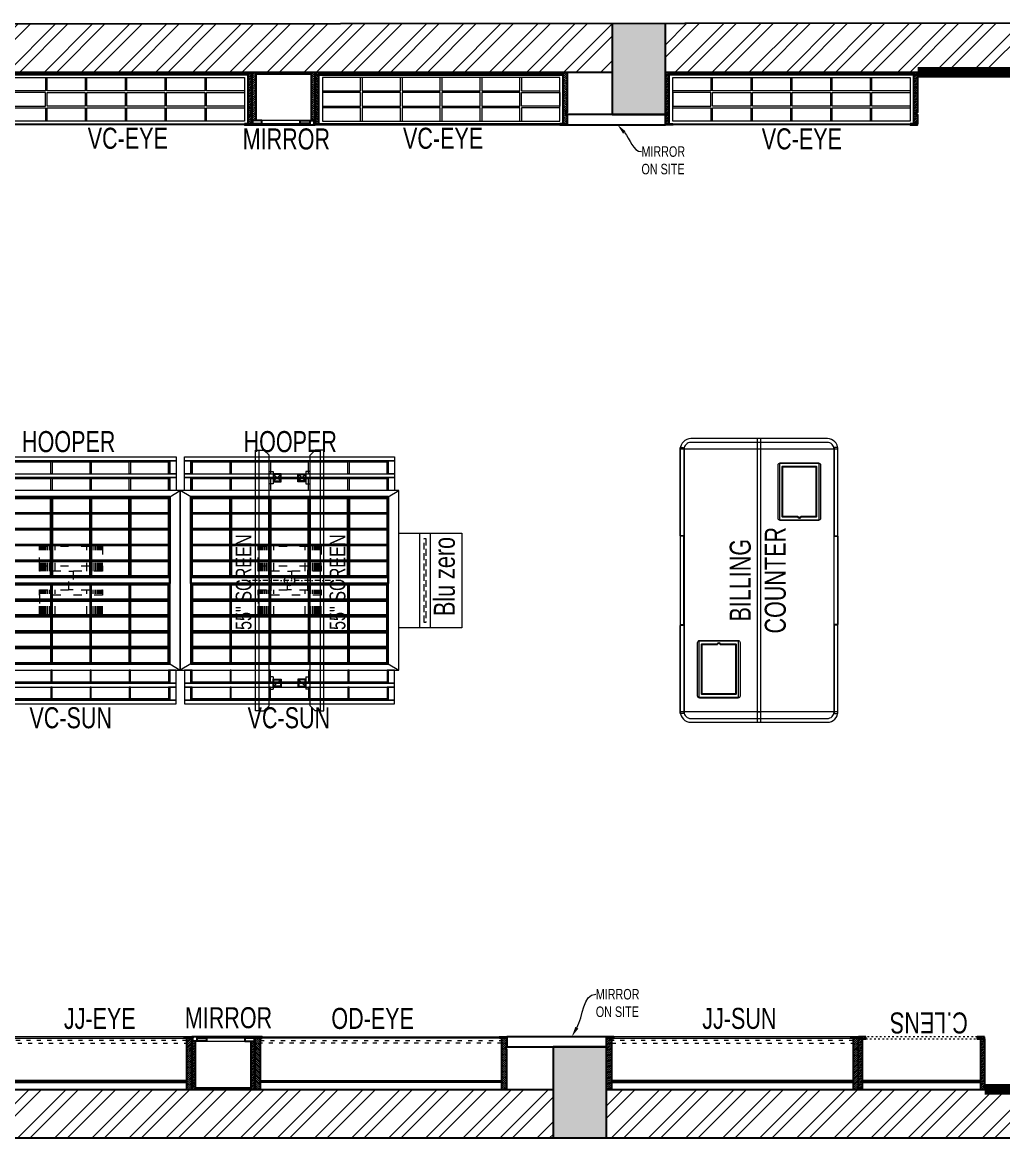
# Model space of a CAD drawing. Header units: feet. Extents: x 9376474 to 9395053, y -6862683 to -6856347.
# Drawn here: x 9380809 to 9385475, y -6861655 to -6856347 of the extents above; entities that cross this region are included whole.
import ezdxf
from ezdxf import colors
from ezdxf.entities.mleader import LeaderData, LeaderLine
from ezdxf.math import Vec2, Vec3

# ---------------------------------------------------------------- set-up
doc = ezdxf.new("R2010")
doc.units = ezdxf.units.FT
doc.header["$LTSCALE"] = 33
doc.header["$MEASUREMENT"] = 0
for name, pattern in [('ACAD_ISO03W100', [30, 12, -18]), ('D10_DASHED', [0.75, 0.5, -0.25]), ('DASHDOT2', [0.5, 0.25, -0.125, 0, -0.125]), ('HIDDENX2', [0.75, 0.5, -0.25])]:
    doc.linetypes.add(name, pattern=pattern)
doc.layers.add('A-WALL', color=1, linetype='Continuous')
doc.layers.add('column', color=10, linetype='Continuous')
for name, color, linetype, lineweight in [('A-WALL HATCH', 251, 'Continuous', 5), ('column hatch', 5, 'Continuous', 0), ('HIDDEN LINE', 177, 'Continuous', 0), ('LENS-DIM', 252, 'Continuous', 5), ('LENS-FURNITURE', 13, 'Continuous', 9), ('LENS-PARTITION', 21, 'Continuous', 25), ('LENS-TEXT', 31, 'Continuous', 5), ('LENS_DIMENSION', 193, 'Continuous', 0), ('LENS_TEXT', 31, 'Continuous', 5), ('LK-EQPMT', 3, 'Continuous', 18), ('LK-FF&E FLOOR', 1, 'Continuous', 9), ('LK-FF&E WALL', 1, 'Continuous', 9), ('LK-IT', 3, 'Continuous', 18), ('LK-MIRROR', 133, 'Continuous', 13), ('LN-ELEVATION-1', 81, 'Continuous', 25), ('LN-ELEVATION-2', 103, 'Continuous', 20), ('LN-ELEVATION-3', 125, 'Continuous', 18), ('LN-ELEVATION-4', 145, 'Continuous', 13), ('LN-ELEVATION-5', 167, 'Continuous', 5), ('LN-HATCH', 251, 'Continuous', 0), ('PLANO-TXT', 252, 'Continuous', 5)]:
    doc.layers.add(name, color=color, linetype=linetype, lineweight=lineweight)
doc.styles.add('LK TXT', font='GILC____.TTF', dxfattribs={"height": 100})
doc.styles.get("Standard").update_dxf_attribs({"font": 'GILC____.TTF'})
pattern_1 = [(45, (7858054.0837, 3504049.203), (-4.4901280605, 4.4901280605), [])]
pattern_2 = [(45, (3990327.2935, 1709214.6916), (-4.4901280605, 4.4901280605), [])]

# ---------------------------------------------------------------- blocks, each defined once
blk = doc.blocks.new('A$C68f6a2d5')
at = {"layer": 'A-WALL HATCH'}
h = blk.add_hatch(dxfattribs=at)
h.set_pattern_fill('ANSI32', color=256, scale=333)
h.set_pattern_definition([(45, (-4387094.85, 5466808.88), (-88.2999593, 88.2999593), []), (45, (-4387035.99, 5466808.88), (-88.2999593, 88.2999593), [])])
h.paths.add_polyline_path([(-16886.2, 4581.1), (-16856.5, 5069.4), (-13654.6, 5069.4), (-13654.8, 5299.4), (-17100.6, 5296.5), (-17139.8, 4595.3)])
h.paths.add_polyline_path([(-13946.6, 0), (-13946.6, 230), (-17147.6, 230), (-17108.5, 929.9), (-17362.1, 944.1), (-17414.9, 0)])
h.paths.add_polyline_path([(-10553.6, 0), (-10553.6, 230), (-13692.6, 230), (-13692.6, 0)])
h.paths.add_polyline_path([(-10272.6, 5069.4), (-10272.8, 5302.2), (-13400.8, 5299.6), (-13400.6, 5069.6)])
h.paths.add_polyline_path([(-7037.6, 5069.4), (-7037.8, 5304.9), (-10018.8, 5302.4), (-10018.6, 5069.4)])
h.paths.add_polyline_path([(-7312.6, 0), (-7312.6, 230), (-10299.6, 230), (-10299.6, 0)])
h.paths.add_polyline_path([(-3964.6, 0), (-3951.7, 230), (-7058.6, 230), (-7058.6, 0)])
h.paths.add_polyline_path([(-453, 0), (-376.3, 230), (-3728.3, 230), (-3741, 0)])
h.paths.add_polyline_path([(1063.4, 2454.9), (818.7, 2468.5), (-44.1, 476.8), (196.4, 453.4)])
at = {"layer": 'column hatch'}
h = blk.add_hatch(color=251, dxfattribs=at)
h.dxf.hatch_style = 1
h.paths.add_polyline_path([(-13400.5, 4866.6), (-13400.8, 5299.6), (-13654.8, 5299.4), (-13654.5, 4866.4)])
h.paths.add_polyline_path([(-10018.5, 4869.4), (-10018.8, 5302.4), (-10272.8, 5302.2), (-10272.5, 4869.2)])
h.paths.add_polyline_path([(-6783.5, 4872.1), (-6783.8, 5305.1), (-7037.8, 5304.9), (-7037.5, 4871.9)])
h.paths.add_polyline_path([(-7058.6, 0), (-7058.6, 433), (-7312.6, 433), (-7312.6, 0)])
h.paths.add_polyline_path([(-13692.6, 0), (-13692.6, 433), (-13946.6, 433), (-13946.6, 0)])
h.paths.add_polyline_path([(-10299.6, 0), (-10299.6, 433), (-10553.6, 433), (-10553.6, 0)])
at = {"layer": 'A-WALL'}
for p, q in [((-3543.7, 5307.8), (-17100.6, 5296.5)), ((-10272.6, 5069.4), (-13400.6, 5069.6)), ((-7037.6, 5069.4), (-10018.6, 5069.4)), ((-13692.6, 230), (-10553.6, 230)), ((-10299.6, 230), (-7312.6, 230)), ((-17414.9, 0), (0, 0))]:
    blk.add_line(p, q, dxfattribs=at)
at = {"layer": 'column'}
for p, q in [((-10272.8, 5302.2), (-10272.5, 4869.2)), ((-10018.5, 4869.4), (-10018.8, 5302.4)), ((-10272.5, 4869.2), (-10018.5, 4869.4)), ((-10299.6, 433), (-10553.6, 433)), ((-10553.6, 433), (-10553.6, 0)), ((-10299.6, 0), (-10299.6, 433))]:
    blk.add_line(p, q, dxfattribs=at)
blk = doc.blocks.new('MIRROR')
at = {"layer": 'LN-HATCH', "ltscale": 0.5}
h = blk.add_hatch(dxfattribs=at)
h.set_pattern_fill('ANSI31', color=256, scale=2)
h.set_pattern_definition([(45, (4060433.7416, 1708720.787), (-4.4901280605, 4.4901280605), [])])
h.paths.add_polyline_path([(212.9, 101.3), (230.9, 101.3), (230.9, -127.7), (212.9, -127.7)])
h.paths.add_polyline_path([(230.9, 95.3), (494.9, 95.3), (494.9, 101.3), (230.9, 101.3)])
h.paths.add_polyline_path([(512.9, 101.3), (494.9, 101.3), (494.9, -127.7), (512.9, -127.7)])
at = {"layer": 'Defpoints'}
blk.add_lwpolyline([(512.9, 101.3), (212.9, 101.3), (212.9, -148.7), (512.9, -148.7)], close=True, dxfattribs=at)
at = {"layer": 'LN-ELEVATION-1'}
for points in [[(212.9, 101.3), (230.9, 101.3), (230.9, -127.7), (212.9, -127.7)], [(230.9, 95.3), (494.9, 95.3), (494.9, 101.3), (230.9, 101.3)], [(512.9, 101.3), (494.9, 101.3), (494.9, -127.7), (512.9, -127.7)], [(259.9, -141.7), (259.9, -127.7), (214.9, -127.7), (214.9, -148.7), (223.9, -148.7), (223.9, -147.2), (216.4, -147.2), (216.4, -141.7)], [(442.9, -141.7), (442.9, -127.7), (487.9, -127.7), (487.9, -148.7), (478.9, -148.7), (478.9, -147.2), (486.4, -147.2), (486.4, -141.7)], [(504.9, -148.7), (504.9, -147.2), (509.4, -147.2), (509.4, -129.2), (487.9, -129.2), (487.9, -127.7), (510.9, -127.7), (510.9, -148.7)]]:
    blk.add_lwpolyline(points, close=True, dxfattribs=at)
at = {"layer": 'LN-ELEVATION-2', "color": 4, "lineweight": 0}
blk.add_lwpolyline([(216.4, -141.7), (486.4, -141.7), (486.4, -147.2), (216.4, -147.2)], close=True, dxfattribs=at)
at = {"layer": 'LN-ELEVATION-2'}
blk.add_lwpolyline([(259.9, -141.7), (442.9, -141.7), (442.9, -127.7), (259.9, -127.7)], close=True, dxfattribs=at)
at = {"layer": 'LN-ELEVATION-4', "ltscale": 0.5}
blk.add_line((478.9, -148.7), (223.9, -148.7), dxfattribs=at)
blk = doc.blocks.new('JJ SH 1200')
at = {"layer": 'LN-HATCH', "ltscale": 0.5}
h = blk.add_hatch(dxfattribs=at)
h.set_pattern_fill('ANSI31', color=256, scale=2)
h.set_pattern_definition([(45, (4097187.331, 1708800.267), (-4.4901280605, 4.4901280605), [])])
h.paths.add_polyline_path([(792.1, 220), (792.1, 30), (786.1, 30), (786.1, 20), (792.1, 20), (792.1, -24), (767.1, -24), (767.1, 220)])
h.paths.add_polyline_path([(-382.9, 180), (767.1, 180), (767.1, 186), (-382.9, 186)])
h.paths.add_polyline_path([(757.1, -24), (757.1, -30), (792.1, -30), (792.1, -24)])
h.paths.add_polyline_path([(-407.9, 220), (-407.9, 30), (-401.9, 30), (-401.9, 20), (-407.9, 20), (-407.9, -24), (-382.9, -24), (-382.9, 220)])
h.paths.add_polyline_path([(-372.9, -24), (-372.9, -30), (-407.9, -30), (-407.9, -24)])
at = {"layer": 'LN-ELEVATION-1', "ltscale": 0.5}
for points in [[(-407.9, 220), (-407.9, 30), (-401.9, 30), (-401.9, 20), (-407.9, 20), (-407.9, -24), (-382.9, -24), (-382.9, 220)], [(792.1, 220), (792.1, 30), (786.1, 30), (786.1, 20), (792.1, 20), (792.1, -24), (767.1, -24), (767.1, 220)], [(-382.9, 180), (767.1, 180), (767.1, 186), (-382.9, 186)], [(-372.9, -24), (-372.9, -30), (-407.9, -30), (-407.9, -24)], [(757.1, -24), (757.1, -30), (792.1, -30), (792.1, -24)]]:
    blk.add_lwpolyline(points, close=True, dxfattribs=at)
at = {"layer": 'LN-ELEVATION-3', "ltscale": 0.5}
for p, q in [((767.1, 220), (-382.9, 220)), ((757.1, -24), (-372.9, -24)), ((-372.9, -30), (757.1, -30))]:
    blk.add_line(p, q, dxfattribs=at)
at = {"layer": 'LN-ELEVATION-4', "linetype": 'ACAD_ISO03W100', "ltscale": 0.05}
blk.add_lwpolyline([(767.1, 0), (-382.9, 0), (-382.9, -12), (767.1, -12)], close=True, dxfattribs=at)
blk = doc.blocks.new('VC HD 1200')
at = {"layer": 'LN-HATCH', "ltscale": 0.5}
h = blk.add_hatch(dxfattribs=at)
h.set_pattern_fill('ANSI31', color=256, scale=2)
h.set_pattern_definition([(45, (3760859.753, 1795248.936), (-4.490128061, 4.490128061), [])])
h.paths.add_polyline_path([(-1200, 250), (-1200, 60), (-1194, 60), (-1194, 50), (-1200, 50), (-1200, 6), (-1182, 6), (-1182, 250)])
h = blk.add_hatch(dxfattribs=at)
h.set_pattern_fill('ANSI31', color=256, scale=2)
h.set_pattern_definition(pattern_1)
h.paths.add_polyline_path([(0, 250), (0, 60), (-6, 60), (-6, 50), (0, 50), (0, 6), (-18, 6), (-18, 250)])
h = blk.add_hatch(dxfattribs=at)
h.set_pattern_fill('ANSI31', color=256, scale=2)
h.set_pattern_definition([(45, (7858047.0837, 3504049.203), (-4.4901280605, 4.4901280605), [])])
h.paths.add_polyline_path([(-1165, 6), (-1165, 0), (-1200, 0), (-1200, 6)])
h = blk.add_hatch(dxfattribs=at)
h.set_pattern_fill('ANSI31', color=256, scale=2)
h.set_pattern_definition(pattern_1)
h.paths.add_polyline_path([(-28, 6), (-28, 0), (0, 0), (0, 6)])
at = {"layer": 'LN-ELEVATION-1', "ltscale": 0.5}
for points in [[(-1200, 250), (-1200, 60), (-1194, 60), (-1194, 50), (-1200, 50), (-1200, 6), (-1182, 6), (-1182, 250)], [(-18, 238), (-1182, 238), (-1182, 244), (-18, 244)], [(0, 250), (0, 60), (-6, 60), (-6, 50), (0, 50), (0, 6), (-18, 6), (-18, 250)], [(-1165, 6), (-1165, 0), (-1200, 0), (-1200, 6)], [(-35, 6), (-35, 0), (0, 0), (0, 6)]]:
    blk.add_lwpolyline(points, close=True, dxfattribs=at)
at = {"layer": 'LN-ELEVATION-3', "ltscale": 0.5}
for p, q in [((-1182, 250), (-18, 250)), ((-1165, 6), (-35, 6)), ((-35, 0), (-1165, 0))]:
    blk.add_line(p, q, dxfattribs=at)
for points in [[(-1165, 226), (-35, 226), (-35, 18), (-1165, 18)], [(-1165, 226), (-983.3, 226), (-983.3, 162), (-1165, 162)], [(-975.3, 226), (-793.7, 226), (-793.7, 162), (-975.3, 162)], [(-785.7, 226), (-604, 226), (-604, 162), (-785.7, 162)], [(-596, 226), (-414.3, 226), (-414.3, 162), (-596, 162)], [(-406.3, 226), (-224.7, 226), (-224.7, 162), (-406.3, 162)], [(-216.7, 226), (-35, 226), (-35, 162), (-216.7, 162)], [(-1165, 90), (-983.3, 90), (-983.3, 154), (-1165, 154)], [(-975.3, 154), (-793.7, 154), (-793.7, 90), (-975.3, 90)], [(-785.7, 154), (-604, 154), (-604, 90), (-785.7, 90)], [(-596, 154), (-414.3, 154), (-414.3, 90), (-596, 90)], [(-406.3, 154), (-224.7, 154), (-224.7, 90), (-406.3, 90)], [(-216.7, 154), (-35, 154), (-35, 90), (-216.7, 90)], [(-1165, 82), (-983.3, 82), (-983.3, 18), (-1165, 18)], [(-975.3, 82), (-793.7, 82), (-793.7, 18), (-975.3, 18)], [(-785.7, 82), (-604, 82), (-604, 18), (-785.7, 18)], [(-596, 82), (-414.3, 82), (-414.3, 18), (-596, 18)], [(-406.3, 82), (-224.7, 82), (-224.7, 18), (-406.3, 18)], [(-216.7, 82), (-35, 82), (-35, 18), (-216.7, 18)]]:
    blk.add_lwpolyline(points, close=True, dxfattribs=at)
blk = doc.blocks.new('CLENS 600')
at = {"layer": 'LN-HATCH', "ltscale": 0.5}
h = blk.add_hatch(dxfattribs=at)
h.set_pattern_fill('ANSI31', color=256, scale=2)
h.set_pattern_definition(pattern_2)
h.paths.add_polyline_path([(-600, 0), (-582, 0), (-582, -240), (-600, -240)])
h = blk.add_hatch(dxfattribs=at)
h.set_pattern_fill('ANSI31', color=256, scale=2)
h.set_pattern_definition([(45, (3975657.573, 1709214.6916), (-4.490128061, 4.490128061), [])])
h.paths.add_polyline_path([(-18, 0), (0, 0), (0, -240), (-18, -240)])
h = blk.add_hatch(dxfattribs=at)
h.set_pattern_fill('ANSI31', color=256, scale=2)
h.set_pattern_definition([(45, (3990252.2935, 1709214.6916), (-4.4901280605, 4.4901280605), [])])
h.paths.add_polyline_path([(-582, -40), (-18, -40), (-18, -34), (-582, -34)])
h = blk.add_hatch(dxfattribs=at)
h.set_pattern_fill('ANSI31', color=256, scale=2)
h.set_pattern_definition(pattern_2)
h.paths.add_polyline_path([(-600, -250), (-565, -250), (-565, -240), (-600, -240)])
h = blk.add_hatch(dxfattribs=at)
h.set_pattern_fill('ANSI31', color=256, scale=2)
h.set_pattern_definition([(45, (3990177.2935, 1709214.6916), (-4.4901280605, 4.4901280605), [])])
h.paths.add_polyline_path([(-35, -250), (0, -250), (0, -240), (-35, -240)])
at = {"layer": 'HIDDEN LINE', "linetype": 'ACAD_ISO03W100', "ltscale": 0.02}
for p, q in [((-35, -240), (-565, -240)), ((-565, -250), (-35, -250))]:
    blk.add_line(p, q, dxfattribs=at)
at = {"layer": 'LN-ELEVATION-1', "ltscale": 0.5}
for points in [[(-600, 0), (-582, 0), (-582, -240), (-600, -240)], [(-18, 0), (0, 0), (0, -240), (-18, -240)], [(-582, -40), (-18, -40), (-18, -34), (-582, -34)], [(-600, -250), (-565, -250), (-565, -240), (-600, -240)], [(-35, -250), (0, -250), (0, -240), (-35, -240)]]:
    blk.add_lwpolyline(points, close=True, dxfattribs=at)
at = {"layer": 'LN-ELEVATION-4'}
blk.add_line((-18, 0), (-582, 0), dxfattribs=at)
blk = doc.blocks.new('ffgd')
at = {"layer": 'LN-ELEVATION-4', "linetype": 'ACAD_ISO03W100', "ltscale": 0.1}
blk.add_lwpolyline([(0, 47.3), (0, -41.5), (-20, -41.5), (-20, 47.3)], close=True, dxfattribs=at)
at = {"layer": 'LN-ELEVATION-5', "linetype": 'ACAD_ISO03W100', "ltscale": 0.1}
for p, q in [((-159.9, 165.7), (-159.9, 47.3)), ((-159.7, 165.7), (-159.7, 47.3)), ((-159.4, 165.7), (-159.4, 47.3)), ((-159, 165.7), (-159, 47.3)), ((-158.5, 165.7), (-158.5, 47.3)), ((-157.9, 165.7), (-157.9, 47.3)), ((-157.1, 165.7), (-157.1, 47.3)), ((-156.1, 165.7), (-156.1, 47.3)), ((-154.1, 165.7), (-154.1, 47.3)), ((-151.1, 165.7), (-151.1, 47.3)), ((-146.1, 165.7), (-146.1, 47.3)), ((-141.1, 165.7), (-141.1, 47.3)), ((-135.1, 165.7), (-135.1, 47.3)), ((-128.1, 165.7), (-128.1, 47.3)), ((-120.1, 165.7), (-120.1, 47.3)), ((-111.1, 165.7), (-111.1, 47.3)), ((-102.1, 165.7), (-102.1, 47.3)), ((-85, 165.7), (-85, 47.3)), ((65, 165.7), (65, 47.3)), ((82.1, 165.7), (82.1, 47.3)), ((91.1, 165.7), (91.1, 47.3)), ((100.1, 165.7), (100.1, 47.3)), ((108.1, 165.7), (108.1, 47.3)), ((115.1, 165.7), (115.1, 47.3)), ((121.1, 165.7), (121.1, 47.3)), ((126.1, 165.7), (126.1, 47.3)), ((131.1, 165.7), (131.1, 47.3)), ((134.1, 165.7), (134.1, 47.3)), ((136.1, 165.7), (136.1, 47.3)), ((137.1, 165.7), (137.1, 47.3)), ((137.9, 165.7), (137.9, 47.3)), ((138.5, 165.7), (138.5, 47.3)), ((139, 165.7), (139, 47.3)), ((139.4, 165.7), (139.4, 47.3)), ((139.7, 165.7), (139.7, 47.3)), ((139.9, 165.7), (139.9, 47.3)), ((-159.9, -41.5), (-159.9, -159.9)), ((-159.7, -41.5), (-159.7, -159.9)), ((-159.4, -41.5), (-159.4, -159.9)), ((-159, -41.5), (-159, -159.9)), ((-158.5, -41.5), (-158.5, -159.9)), ((-157.9, -41.5), (-157.9, -159.9)), ((-157.1, -41.5), (-157.1, -159.9)), ((-156.1, -41.5), (-156.1, -159.9)), ((-154.1, -41.5), (-154.1, -159.9)), ((-151.1, -41.5), (-151.1, -159.9)), ((-146.1, -41.5), (-146.1, -159.9)), ((-141.1, -41.5), (-141.1, -159.9)), ((-135.1, -41.5), (-135.1, -159.9)), ((-128.1, -41.5), (-128.1, -159.9)), ((-120.1, -41.5), (-120.1, -159.9)), ((-111.1, -41.5), (-111.1, -159.9)), ((-102.1, -41.5), (-102.1, -159.9)), ((-85, -41.5), (-85, -159.9)), ((65, -41.5), (65, -159.9)), ((82.1, -41.5), (82.1, -159.9)), ((91.1, -41.5), (91.1, -159.9)), ((100.1, -41.5), (100.1, -159.9)), ((108.1, -41.5), (108.1, -159.9)), ((115.1, -41.5), (115.1, -159.9)), ((121.1, -41.5), (121.1, -159.9)), ((126.1, -41.5), (126.1, -159.9)), ((131.1, -41.5), (131.1, -159.9)), ((134.1, -41.5), (134.1, -159.9)), ((136.1, -41.5), (136.1, -159.9)), ((137.1, -41.5), (137.1, -159.9)), ((137.9, -41.5), (137.9, -159.9)), ((138.5, -41.5), (138.5, -159.9)), ((139, -41.5), (139, -159.9)), ((139.4, -41.5), (139.4, -159.9)), ((139.7, -41.5), (139.7, -159.9)), ((139.9, -41.5), (139.9, -159.9))]:
    blk.add_line(p, q, dxfattribs=at)
for points in [[(140, 73), (140, 165.7), (-160, 165.7), (-160, 73)], [(140, -67.1), (140, -159.9), (-160, -159.9), (-160, -67.1)]]:
    blk.add_lwpolyline(points, dxfattribs=at)
for points in [[(140, 73), (140, 47.3), (-160, 47.3), (-160, 73)], [(140, -41.5), (140, -67.1), (-160, -67.1), (-160, -41.5)]]:
    blk.add_lwpolyline(points, close=True, dxfattribs=at)
blk = doc.blocks.new('EURO 1040 x 1175')
at = {"layer": 'LN-ELEVATION-1'}
for points in [[(-470, -327.4), (470, -327.4), (470, 467.6), (-470, 467.6)], [(-470, 85.1), (470, 85.1), (470, 467.6), (-470, 467.6)], [(-283.2, 85.1), (-277.2, 85.1), (-277.2, 467.6), (-283.2, 467.6)], [(-96.4, 85.1), (-90.4, 85.1), (-90.4, 467.6), (-96.4, 467.6)], [(90.4, 85.1), (96.4, 85.1), (96.4, 467.6), (90.4, 467.6)], [(277.2, 85.1), (283.2, 85.1), (283.2, 467.6), (277.2, 467.6)], [(-470, 386.6), (-283.2, 386.6), (-283.2, 392.6), (-470, 392.6)], [(-277.2, 386.6), (-96.4, 386.6), (-96.4, 392.6), (-277.2, 392.6)], [(-90.4, 386.6), (90.4, 386.6), (90.4, 392.6), (-90.4, 392.6)], [(96.4, 386.6), (277.2, 386.6), (277.2, 392.6), (96.4, 392.6)], [(283.2, 386.6), (470, 386.6), (470, 392.6), (283.2, 392.6)], [(-470, 311.2), (-283.2, 311.2), (-283.2, 317.2), (-470, 317.2)], [(-277.2, 311.2), (-96.4, 311.2), (-96.4, 317.2), (-277.2, 317.2)], [(-90.4, 311.2), (90.4, 311.2), (90.4, 317.2), (-90.4, 317.2)], [(96.4, 311.2), (277.2, 311.2), (277.2, 317.2), (96.4, 317.2)], [(283.2, 311.2), (470, 311.2), (470, 317.2), (283.2, 317.2)], [(-470, 235.8), (-283.2, 235.8), (-283.2, 241.8), (-470, 241.8)], [(-277.2, 235.8), (-96.4, 235.8), (-96.4, 241.8), (-277.2, 241.8)], [(-90.4, 235.8), (90.4, 235.8), (90.4, 241.8), (-90.4, 241.8)], [(96.4, 235.8), (277.2, 235.8), (277.2, 241.8), (96.4, 241.8)], [(283.2, 235.8), (470, 235.8), (470, 241.8), (283.2, 241.8)], [(-470, 160.4), (-283.2, 160.4), (-283.2, 166.4), (-470, 166.4)], [(-277.2, 160.4), (-96.4, 160.4), (-96.4, 166.4), (-277.2, 166.4)], [(-90.4, 160.4), (90.4, 160.4), (90.4, 166.4), (-90.4, 166.4)], [(96.4, 160.4), (277.2, 160.4), (277.2, 166.4), (96.4, 166.4)], [(283.2, 160.4), (470, 160.4), (470, 166.4), (283.2, 166.4)], [(-470, 85.1), (470, 85.1), (470, 55.1), (-470, 55.1)], [(-470, 55.1), (470, 55.1), (470, -327.4), (-470, -327.4)], [(-283.2, 55.1), (-277.2, 55.1), (-277.2, -327.4), (-283.2, -327.4)], [(-96.4, 55.1), (-90.4, 55.1), (-90.4, -327.4), (-96.4, -327.4)], [(90.4, 55.1), (96.4, 55.1), (96.4, -327.4), (90.4, -327.4)], [(277.2, 55.1), (283.2, 55.1), (283.2, -327.4), (277.2, -327.4)], [(-470, -20.3), (-283.2, -20.3), (-283.2, -26.3), (-470, -26.3)], [(-277.2, -20.3), (-96.4, -20.3), (-96.4, -26.3), (-277.2, -26.3)], [(-90.4, -20.3), (90.4, -20.3), (90.4, -26.3), (-90.4, -26.3)], [(96.4, -20.3), (277.2, -20.3), (277.2, -26.3), (96.4, -26.3)], [(283.2, -20.3), (470, -20.3), (470, -26.3), (283.2, -26.3)], [(-470, -95.7), (-283.2, -95.7), (-283.2, -101.7), (-470, -101.7)], [(-277.2, -95.7), (-96.4, -95.7), (-96.4, -101.7), (-277.2, -101.7)], [(-90.4, -95.7), (90.4, -95.7), (90.4, -101.7), (-90.4, -101.7)], [(96.4, -95.7), (277.2, -95.7), (277.2, -101.7), (96.4, -101.7)], [(283.2, -95.7), (470, -95.7), (470, -101.7), (283.2, -101.7)], [(-470, -171.1), (-283.2, -171.1), (-283.2, -177.1), (-470, -177.1)], [(-277.2, -171.1), (-96.4, -171.1), (-96.4, -177.1), (-277.2, -177.1)], [(-90.4, -171.1), (90.4, -171.1), (90.4, -177.1), (-90.4, -177.1)], [(96.4, -171.1), (277.2, -171.1), (277.2, -177.1), (96.4, -177.1)], [(283.2, -171.1), (470, -171.1), (470, -177.1), (283.2, -177.1)], [(-470, -246.4), (-283.2, -246.4), (-283.2, -252.4), (-470, -252.4)], [(-277.2, -246.4), (-96.4, -246.4), (-96.4, -252.4), (-277.2, -252.4)], [(-90.4, -246.4), (90.4, -246.4), (90.4, -252.4), (-90.4, -252.4)], [(96.4, -246.4), (277.2, -246.4), (277.2, -252.4), (96.4, -252.4)], [(283.2, -246.4), (470, -246.4), (470, -252.4), (283.2, -252.4)]]:
    blk.add_lwpolyline(points, close=True, dxfattribs=at)
for points in [[(-283.2, 461.6), (-464, 461.6), (-464, 317.2)], [(-96.4, 461.6), (-277.2, 461.6)], [(90.4, 461.6), (-90.4, 461.6)], [(277.2, 461.6), (96.4, 461.6)], [(464, 317.2), (464, 461.6), (283.2, 461.6)], [(-464, 311.2), (-464, 241.8)], [(464, 241.8), (464, 311.2)], [(-464, 235.8), (-464, 166.4)], [(464, 166.4), (464, 235.8)], [(-464, 160.4), (-464, 91.1), (-283.2, 91.1)], [(283.2, 91.1), (464, 91.1), (464, 160.4)], [(-277.2, 91.1), (-96.4, 91.1)], [(-90.4, 91.1), (90.4, 91.1)], [(96.4, 91.1), (277.2, 91.1)], [(-464, -20.3), (-464, 49.1), (-283.2, 49.1)], [(-277.2, 49.1), (-96.4, 49.1)], [(-90.4, 49.1), (90.4, 49.1)], [(96.4, 49.1), (277.2, 49.1)], [(283.2, 49.1), (464, 49.1), (464, -20.3)], [(-464, -95.7), (-464, -26.3)], [(464, -26.3), (464, -95.7)], [(-464, -171.1), (-464, -101.7)], [(464, -101.7), (464, -171.1)], [(-283.2, -321.4), (-464, -321.4), (-464, -177.1)], [(464, -177.1), (464, -321.4), (283.2, -321.4)], [(-96.4, -321.4), (-277.2, -321.4)], [(90.4, -321.4), (-90.4, -321.4)], [(277.2, -321.4), (96.4, -321.4)]]:
    blk.add_lwpolyline(points, dxfattribs=at)
at = {"layer": 'LN-ELEVATION-2'}
blk.add_lwpolyline([(-520, -357.4), (520, -357.4), (520, 497.6), (-520, 497.6)], close=True, dxfattribs=at)
for points in [[(-470, 467.6), (-520, 497.6)], [(470, 467.6), (520, 497.6)], [(-470, -327.4), (-520, -357.4)], [(470, -327.4), (520, -357.4)]]:
    blk.add_lwpolyline(points, dxfattribs=at)
at = {"layer": 'LN-ELEVATION-3'}
for points in [[(-500, 559.6), (500, 559.6), (500, 577.6), (-500, 577.6)], [(-500, 497.6), (-470, 497.6), (-470, 559.6), (-500, 559.6)], [(470, 497.6), (500, 497.6), (500, 559.6), (470, 559.6)], [(-500, -357.4), (-470, -357.4), (-470, -419.4), (-500, -419.4)], [(470, -357.4), (500, -357.4), (500, -419.4), (470, -419.4)], [(-500, -419.4), (500, -419.4), (500, -437.4), (-500, -437.4)]]:
    blk.add_lwpolyline(points, close=True, dxfattribs=at)
at = {"layer": 'LN-ELEVATION-4'}
for points in [[(-500, 639.6), (500, 639.6), (500, 657.6), (-500, 657.6)], [(-500, 577.6), (-470, 577.6), (-470, 639.6), (-500, 639.6)], [(470, 577.6), (500, 577.6), (500, 639.6), (470, 639.6)], [(-470, 497.6), (-464, 497.6), (-464, 559.6), (-470, 559.6)], [(-464, 553.6), (-283.2, 553.6), (-283.2, 559.6), (-464, 559.6)], [(-283.2, 497.6), (-277.2, 497.6), (-277.2, 559.6), (-283.2, 559.6)], [(-277.2, 553.6), (-96.4, 553.6), (-96.4, 559.6), (-277.2, 559.6)], [(-96.4, 497.6), (-90.4, 497.6), (-90.4, 559.6), (-96.4, 559.6)], [(-90.4, 553.6), (90.4, 553.6), (90.4, 559.6), (-90.4, 559.6)], [(90.4, 497.6), (96.4, 497.6), (96.4, 559.6), (90.4, 559.6)], [(96.4, 553.6), (277.2, 553.6), (277.2, 559.6), (96.4, 559.6)], [(277.2, 497.6), (283.2, 497.6), (283.2, 559.6), (277.2, 559.6)], [(283.2, 553.6), (464, 553.6), (464, 559.6), (283.2, 559.6)], [(464, 497.6), (470, 497.6), (470, 559.6), (464, 559.6)], [(-470, -357.4), (-464, -357.4), (-464, -419.4), (-470, -419.4)], [(-283.2, -357.4), (-277.2, -357.4), (-277.2, -419.4), (-283.2, -419.4)], [(-96.4, -357.4), (-90.4, -357.4), (-90.4, -419.4), (-96.4, -419.4)], [(90.4, -357.4), (96.4, -357.4), (96.4, -419.4), (90.4, -419.4)], [(277.2, -357.4), (283.2, -357.4), (283.2, -419.4), (277.2, -419.4)], [(464, -357.4), (470, -357.4), (470, -419.4), (464, -419.4)], [(-464, -413.4), (-283.2, -413.4), (-283.2, -419.4), (-464, -419.4)], [(-277.2, -413.4), (-96.4, -413.4), (-96.4, -419.4), (-277.2, -419.4)], [(-90.4, -413.4), (90.4, -413.4), (90.4, -419.4), (-90.4, -419.4)], [(96.4, -413.4), (277.2, -413.4), (277.2, -419.4), (96.4, -419.4)], [(283.2, -413.4), (464, -413.4), (464, -419.4), (283.2, -419.4)], [(-500, -437.4), (-470, -437.4), (-470, -499.4), (-500, -499.4)], [(470, -437.4), (500, -437.4), (500, -499.4), (470, -499.4)], [(-500, -499.4), (500, -499.4), (500, -517.4), (-500, -517.4)]]:
    blk.add_lwpolyline(points, close=True, dxfattribs=at)
at = {"layer": 'LN-ELEVATION-5'}
for points in [[(-470, 577.6), (-464, 577.6), (-464, 639.6), (-470, 639.6)], [(-464, 633.6), (-283.2, 633.6), (-283.2, 639.6), (-464, 639.6)], [(-283.2, 577.6), (-277.2, 577.6), (-277.2, 639.6), (-283.2, 639.6)], [(-277.2, 633.6), (-96.4, 633.6), (-96.4, 639.6), (-277.2, 639.6)], [(-96.4, 577.6), (-90.4, 577.6), (-90.4, 639.6), (-96.4, 639.6)], [(-90.4, 633.6), (90.4, 633.6), (90.4, 639.6), (-90.4, 639.6)], [(90.4, 577.6), (96.4, 577.6), (96.4, 639.6), (90.4, 639.6)], [(96.4, 633.6), (277.2, 633.6), (277.2, 639.6), (96.4, 639.6)], [(277.2, 577.6), (283.2, 577.6), (283.2, 639.6), (277.2, 639.6)], [(283.2, 633.6), (464, 633.6), (464, 639.6), (283.2, 639.6)], [(464, 577.6), (470, 577.6), (470, 639.6), (464, 639.6)], [(-470, -437.4), (-464, -437.4), (-464, -499.4), (-470, -499.4)], [(-283.2, -437.4), (-277.2, -437.4), (-277.2, -499.4), (-283.2, -499.4)], [(-96.4, -437.4), (-90.4, -437.4), (-90.4, -499.4), (-96.4, -499.4)], [(90.4, -437.4), (96.4, -437.4), (96.4, -499.4), (90.4, -499.4)], [(277.2, -437.4), (283.2, -437.4), (283.2, -499.4), (277.2, -499.4)], [(464, -437.4), (470, -437.4), (470, -499.4), (464, -499.4)], [(-464, -493.4), (-283.2, -493.4), (-283.2, -499.4), (-464, -499.4)], [(-277.2, -493.4), (-96.4, -493.4), (-96.4, -499.4), (-277.2, -499.4)], [(-90.4, -493.4), (90.4, -493.4), (90.4, -499.4), (-90.4, -499.4)], [(96.4, -493.4), (277.2, -493.4), (277.2, -499.4), (96.4, -499.4)], [(283.2, -493.4), (464, -493.4), (464, -499.4), (283.2, -499.4)]]:
    blk.add_lwpolyline(points, close=True, dxfattribs=at)
at = {"layer": 'LENS-DIM'}
blk.add_blockref('ffgd', (10, 67.1), dxfattribs=at)
blk = doc.blocks.new('I-PAD Frame')
at = {"color": 3, "linetype": 'Continuous'}
blk.add_lwpolyline([(357868.7, -232321.1), (358122.7, -232321.1, 0.414214), (358132.7, -232311.1), (358132.7, -232129.1, 0.414214), (358122.7, -232119.1), (357868.7, -232119.1, 0.414214), (357858.7, -232129.1), (357858.7, -232311.1, 0.414214)], format="xyb", close=True, dxfattribs=at)
at = {"color": 3, "linetype": 'Continuous', "lineweight": 25}
blk.add_lwpolyline([(358113.2, -232229.7), (358113.2, -232302.1), (357878.2, -232302.1), (357878.2, -232138.1), (358113.2, -232138.1), (358113.2, -232210.6, 0.327538), (358114.6, -232212.5, -0.733799), (358114.6, -232227.8, 0.327538)], format="xyb", close=True, dxfattribs=at)
blk = doc.blocks.new('Billing Counter-1350')
at = {"color": 5, "linetype": 'HIDDENX2', "ltscale": 0.025}
for p, q in [((-625, -375), (-625, 375)), ((625, -375), (625, 375))]:
    blk.add_line(p, q, dxfattribs=at)
at = {"color": 0, "linetype": 'Continuous'}
for p, q in [((625, 375), (-625, 375)), ((675, -325), (675, 325)), ((-625, -375), (625, -375))]:
    blk.add_line(p, q, dxfattribs=at)
at = {"color": 2, "linetype": 'Continuous'}
blk.add_line((624, -375), (625, -375), dxfattribs=at)
at = {"color": 2, "linetype": 'HIDDENX2', "ltscale": 0.025}
for points in [[(-633, 375), (-212.4, 375), (-212.4, 358), (-633, 358)], [(210.3, 375), (-210.3, 375), (-210.3, 358), (210.3, 358)], [(212.3, 375), (632.9, 375), (632.9, 358), (212.3, 358)], [(-633, -375), (-212.4, -375), (-212.4, -358), (-633, -358)], [(210.3, -375), (-210.3, -375), (-210.3, -358), (210.3, -358)], [(212.3, -375), (632.9, -375), (632.9, -358), (212.3, -358)]]:
    blk.add_lwpolyline(points, close=True, dxfattribs=at)
at = {"color": 5, "linetype": 'Continuous'}
for points in [[(-555.9, 97.3), (-288.9, 97.3), (-288.9, 286.2), (-555.9, 286.2)], [(555.9, -97.3), (288.9, -97.3), (288.9, -286.2), (555.9, -286.2)]]:
    blk.add_lwpolyline(points, close=True, dxfattribs=at)
at = {"color": 5, "linetype": 'HIDDENX2', "ltscale": 0.025}
blk.add_lwpolyline([(625, 8.5), (-625, 8.5), (-625, -8.5), (625, -8.5)], close=True, dxfattribs=at)
at = {"color": 0, "linetype": 'Continuous'}
for centre, start, end in [((-625, 325), 90, 180), ((625, 325), 0, 90), ((625, -325), 270, 0)]:
    blk.add_arc(centre, 50, start, end, dxfattribs=at)
at = {"layer": 'LN-ELEVATION-2'}
blk.add_line((-675, 325), (-675, -325), dxfattribs=at)
for points in [[(625, 375), (-625, 375, 0.414214), (-675, 325), (-675, -325, 0.414214), (-625, -375), (625, -375, 0.414214), (675, -325), (675, 325, 0.414214)], [(625, 357), (-625, 357, 0.414214), (-657, 325), (-657, -325, 0.414214), (-625, -357), (625, -357, 0.414214), (657, -325), (657, 325, 0.414214)]]:
    blk.add_lwpolyline(points, format="xyb", close=True, dxfattribs=at)
blk.add_lwpolyline([(-675, -8.5), (675, -8.5), (675, 8.5), (-675, 8.5)], close=True, dxfattribs=at)
blk.add_arc((-625, -325), 50, 180, 270, dxfattribs=at)
at = {"color": 2, "linetype": 'Continuous', "xscale": -1, "rotation": 180}
blk.add_blockref('I-PAD Frame', (-358418.2, -232028.4), dxfattribs=at)
at = {"color": 2, "linetype": 'Continuous', "xscale": -1}
blk.add_blockref('I-PAD Frame', (358418.2, 232028.4), dxfattribs=at)
at = {"layer": 'LENS-TEXT', "color": 0, "linetype": 'Continuous', "ltscale": 3, "insert": (1, 5.6), "char_height": 100, "attachment_point": 5, "style": 'LK TXT'}
blk.add_mtext_dynamic_manual_height_columns('BILLING COUNTER', width=353.056, gutter_width=0.5, heights=[0], dxfattribs=at)
blk = doc.blocks.new('BLUE ZERO')
at = {"layer": 'LENS-FURNITURE', "ltscale": 0.5}
for points in [[(86206.7, 120883.4), (86206.7, 120433.4), (85906.7, 120433.4), (85906.7, 120883.4)], [(86106.7, 120883.4), (86106.7, 120433.4), (86056.7, 120433.4), (86056.7, 120883.4)]]:
    blk.add_lwpolyline(points, close=True, dxfattribs=at)
at = {"layer": 'LENS-FURNITURE', "linetype": 'D10_DASHED', "ltscale": 2}
blk.add_lwpolyline([(86085.7, 120858.4), (86085.7, 120458.4), (86077.7, 120458.4), (86077.7, 120858.4)], close=True, dxfattribs=at)
blk = doc.blocks.new('55INCH')
at = {"layer": 'LK-EQPMT', "ltscale": 12}
for p, q in [((2111558.8, 1135690.5), (2111583.2, 1135690.5)), ((2111583.2, 1135690.5), (2111607.7, 1135666)), ((2111607.7, 1134473.9), (2111607.7, 1135666)), ((2111607.7, 1135587.9), (2111627.2, 1135587.9)), ((2111627.2, 1135587.9), (2111627.2, 1135529.3)), ((2111627.2, 1135529.3), (2111607.7, 1135529.3)), ((2111627.2, 1134610.6), (2111607.7, 1134610.6)), ((2111627.2, 1134610.6), (2111627.2, 1134552)), ((2111607.7, 1134552), (2111627.2, 1134552)), ((2111558.8, 1134449.5), (2111583.2, 1134449.5)), ((2111583.2, 1134449.5), (2111607.7, 1134473.9))]:
    blk.add_line(p, q, dxfattribs=at)
at = {"layer": 'LK-EQPMT'}
for p, q in [((2111661.6, 1135543.3), (2111631, 1135573.9)), ((2111661.6, 1135573.9), (2111631, 1135543.3)), ((2111661.6, 1134597.1), (2111631, 1134566.5))]:
    blk.add_line(p, q, dxfattribs=at)
at = {"layer": 'LK-EQPMT', "ltscale": 12}
blk.add_lwpolyline([(2111542.6, 1135690.5), (2111558.8, 1135690.5), (2111558.8, 1134449.5), (2111542.6, 1134449.5)], close=True, dxfattribs=at)
at = {"layer": 'LK-EQPMT'}
for points in [[(2111627.2, 1135577.7), (2111627.2, 1135539.5), (2111665.4, 1135539.5), (2111665.4, 1135577.7)], [(2111631, 1135573.9), (2111631, 1135543.3), (2111661.6, 1135543.3), (2111661.6, 1135573.9)], [(2111627.2, 1134562.7), (2111627.2, 1134600.9), (2111665.4, 1134600.9), (2111665.4, 1134562.7)], [(2111631, 1134566.5), (2111631, 1134597.1), (2111661.6, 1134597.1), (2111661.6, 1134566.5)]]:
    blk.add_lwpolyline(points, close=True, dxfattribs=at)

msp = doc.modelspace()

# ---------------------------------------------------------------- linework, layer by layer
at = {"layer": 'LENS-PARTITION'}
for points in [[(9383869.8, -6856785.9), (9383401.8, -6856785.9), (9383401.8, -6856835.9), (9383869.8, -6856835.9)], [(9383588.8, -6861175.3), (9383115.3, -6861175.3), (9383115.3, -6861222.3), (9383588.8, -6861222.3)]]:
    msp.add_lwpolyline(points, close=True, dxfattribs=at)
at = {"layer": 'LK-IT', "color": 1, "linetype": 'DASHDOT2', "ltscale": 3}
msp.add_line((9382325.1, -6859003.4), (9381836.1, -6859003.4), dxfattribs=at)
at = {"layer": 'LK-IT'}
for points in [[(9381983.2, -6858953.4), (9381983.2, -6859053.4), (9381993.2, -6859053.4), (9381993.2, -6858953.4)], [(9382178.1, -6858953.4), (9382178.1, -6859053.4), (9382168.1, -6859053.4), (9382168.1, -6858953.4)]]:
    msp.add_lwpolyline(points, close=True, dxfattribs=at)
for points in [[(9382059, -6858990.9), (9381993.2, -6858990.9), (9381993.2, -6859015.9), (9382059, -6859015.9, -0.267949), (9382059, -6858990.9, 1)], [(9382102.3, -6858990.9), (9382168.1, -6858990.9), (9382168.1, -6859015.9), (9382102.3, -6859015.9, 0.267949), (9382102.3, -6858990.9, -1)]]:
    msp.add_lwpolyline(points, format="xyb", dxfattribs=at)
at = {"layer": 'LK-IT', "color": 1}
msp.add_circle((9382080.6, -6859003.4), 25, dxfattribs=at)
at = {"layer": 'LK-MIRROR', "linetype": 'ACAD_ISO03W100', "ltscale": 0.05, "const_width": 50}
for points in [[(9386106.2, -6858185.9), (9386106.2, -6856585.9), (9385069.8, -6856585.9)], [(9385388.8, -6861425.3), (9386575.8, -6861425.3)]]:
    msp.add_lwpolyline(points, dxfattribs=at)

# ---------------------------------------------------------------- block references
at = {"layer": 'LENS_DIMENSION'}
msp.add_blockref('A$C68f6a2d5', (9393888.4, -6861655.3), dxfattribs=at)
at = {"layer": 'LK-FF&E FLOOR'}
for name, p, rotation in [('Billing Counter-1350', (9384315.6, -6859003.5), 90), ('EURO 1040 x 1175', (9381040.6, -6858933.4), 180), ('EURO 1040 x 1175', (9382080.6, -6858933.4), 180), ('BLUE ZERO', (9468807.3, -6738345), 180)]:
    msp.add_blockref(name, p, dxfattribs=dict(at, rotation=rotation))
at = {"layer": 'LK-FF&E WALL'}
for name, p in [('VC HD 1200', (9381901.8, -6856835.9)), ('MIRROR', (9381688.9, -6856687.2)), ('VC HD 1200', (9385069.8, -6856835.9))]:
    msp.add_blockref(name, p, dxfattribs=at)
at = {"layer": 'LK-FF&E WALL', "xscale": -1}
msp.add_blockref('VC HD 1200', (9382201.8, -6856835.9), dxfattribs=at)
at = {"layer": 'LK-FF&E WALL', "rotation": 180}
for name, p in [('JJ SH 1200', (9381207.4, -6861205.3)), ('MIRROR', (9382128.2, -6861323.9)), ('JJ SH 1200', (9384380.9, -6861205.3)), ('CLENS 600', (9384788.8, -6861425.3))]:
    msp.add_blockref(name, p, dxfattribs=at)
at = {"layer": 'LK-FF&E WALL', "xscale": -1, "rotation": 180}
msp.add_blockref('JJ SH 1200', (9382323.2, -6861205.3), dxfattribs=at)
at = {"layer": 'LK-IT'}
msp.add_blockref('55INCH', (7270375.5, -7994073.4), dxfattribs=at)
at = {"layer": 'LK-IT', "xscale": -1}
msp.add_blockref('55INCH', (11493785.7, -7994073.4), dxfattribs=at)

# ---------------------------------------------------------------- texts
at = {"layer": 'LENS-TEXT', "color": 0, "linetype": 'Continuous', "ltscale": 3, "char_height": 75, "width": 783.964, "attachment_point": 5, "rotation": 90, "style": 'LK TXT'}
for insert in [(9381862.4, -6859011.9), (9382309.4, -6859011.9)]:
    msp.add_mtext('\\pt225;55" SCREEN', dxfattribs=dict(at, insert=insert))
at = {"layer": 'LENS_TEXT', "linetype": 'Continuous', "ltscale": 3, "char_height": 100, "width": 324.474, "attachment_point": 5, "style": 'LK TXT'}
for insert in [(9382065.4, -6856903.2, -23744), (9381789.9, -6861085, -23744)]:
    msp.add_mtext('{\\C7;MIRROR}', dxfattribs=dict(at, insert=insert))
at = {"layer": 'PLANO-TXT', "linetype": 'Continuous', "ltscale": 3, "char_height": 100, "width": 149.547, "attachment_point": 5, "style": 'LK TXT'}
for s, insert in [('VC-EYE', (9381310.7, -6856899.9, -23744)), ('VC-EYE', (9382811.5, -6856899.9, -23744)), ('VC-EYE', (9384519.2, -6856902.7, -23744)), ('HOOPER', (9381029.4, -6858343.4, -23744)), ('HOOPER', (9382083.9, -6858343.4, -23744)), ('VC-SUN ', (9381038.9, -6859657.6, -23744)), ('VC-SUN ', (9382077.4, -6859657.6, -23744)), ('JJ-EYE', (9381177.4, -6861088.3, -23744)), ('OD-EYE', (9382476.1, -6861088.3, -23744)), ('JJ-SUN', (9384221.7, -6861088.3, -23744))]:
    msp.add_mtext(s, dxfattribs=dict(at, insert=insert))
at = {"layer": 'PLANO-TXT', "linetype": 'Continuous', "ltscale": 3, "char_height": 100, "attachment_point": 5, "style": 'LK TXT'}
for s, insert, width, rotation in [('\\pt800;Blu zero', (9382818.1, -6858984.7), 510.552, 90), ('C.LENS', (9385124, -6861108.5, -23744), 149.547, 180)]:
    msp.add_mtext(s, dxfattribs=dict(at, insert=insert, width=width, rotation=rotation))

# ---------------------------------------------------------------- leaders
at = {"layer": 'LENS-TEXT', "color": 7}
ml = msp.add_multileader_mtext('Standard', dxfattribs=at)
ml.set_content('\\pxqj,t3;{\\C0;MIRROR ON SITE}', color=1)
ml.set_leader_properties(color=256, linetype='ByLayer', lineweight=-1)
ml.build(insert=Vec2(0, 0))
ml.multileader.update_dxf_attribs({"leader_type": 2, "dogleg_length": 0.36, "arrow_head_size": 50})
ctx = ml.context
ctx.base_point, ctx.char_height, ctx.arrow_head_size, ctx.landing_gap_size, ctx.plane_origin = Vec3(9383755.6, -6856962.8, -23744), 50, 50, 0.09, Vec3(9384594.7, -6856500.2, -23744)
notes = []
notes.append((ctx, [(1, (1, 1, 0), (9383755.2, -6856962.8, -23744), (1, 0), 0.36, [(0, [(9383641.1, -6856834.4, -23744)], 0, [])])]))
ctx.mtext.insert, ctx.mtext.width, ctx.mtext.flow_direction = Vec3(9383755.7, -6856937.5, -23744), 237.261, 5
ml = msp.add_multileader_mtext('Standard', dxfattribs=at)
ml.set_content('\\pxqj,t3;{\\C0;MIRROR ON SITE}', color=1)
ml.set_leader_properties(color=256, linetype='ByLayer', lineweight=-1)
ml.build(insert=Vec2(0, 0))
ml.multileader.update_dxf_attribs({"leader_type": 2, "dogleg_length": 0.36, "arrow_head_size": 50})
ctx = ml.context
ctx.base_point, ctx.char_height, ctx.arrow_head_size, ctx.landing_gap_size, ctx.plane_origin = Vec3(9383538.3, -6860972.8, -23744), 50, 50, 0.09, Vec3(9384377.3, -6860510.2, -23744)
notes.append((ctx, [(1, (1, 1, 0), (9383537.9, -6860972.8, -23744), (1, 0), 0.36, [(0, [(9383423.8, -6861175.3, -23744)], 0, [])])]))
ctx.mtext.insert, ctx.mtext.width, ctx.mtext.flow_direction = Vec3(9383538.4, -6860947.5, -23744), 237.261, 5
for ctx, leaders in notes:
    for number, flags, end, landing, length, lines in leaders:
        leader = LeaderData()
        leader.index, (leader.has_last_leader_line, leader.has_dogleg_vector, leader.attachment_direction) = number, flags
        leader.last_leader_point, leader.dogleg_vector, leader.dogleg_length = Vec3(end), Vec3(landing), length
        for number, points, colour, breaks in lines:
            line = LeaderLine()
            line.index, line.vertices, line.color, line.breaks = number, Vec3.list(points), colors.encode_raw_color(colour), breaks
            leader.lines.append(line)
        ctx.leaders.append(leader)

doc.saveas('drawing.dxf')
